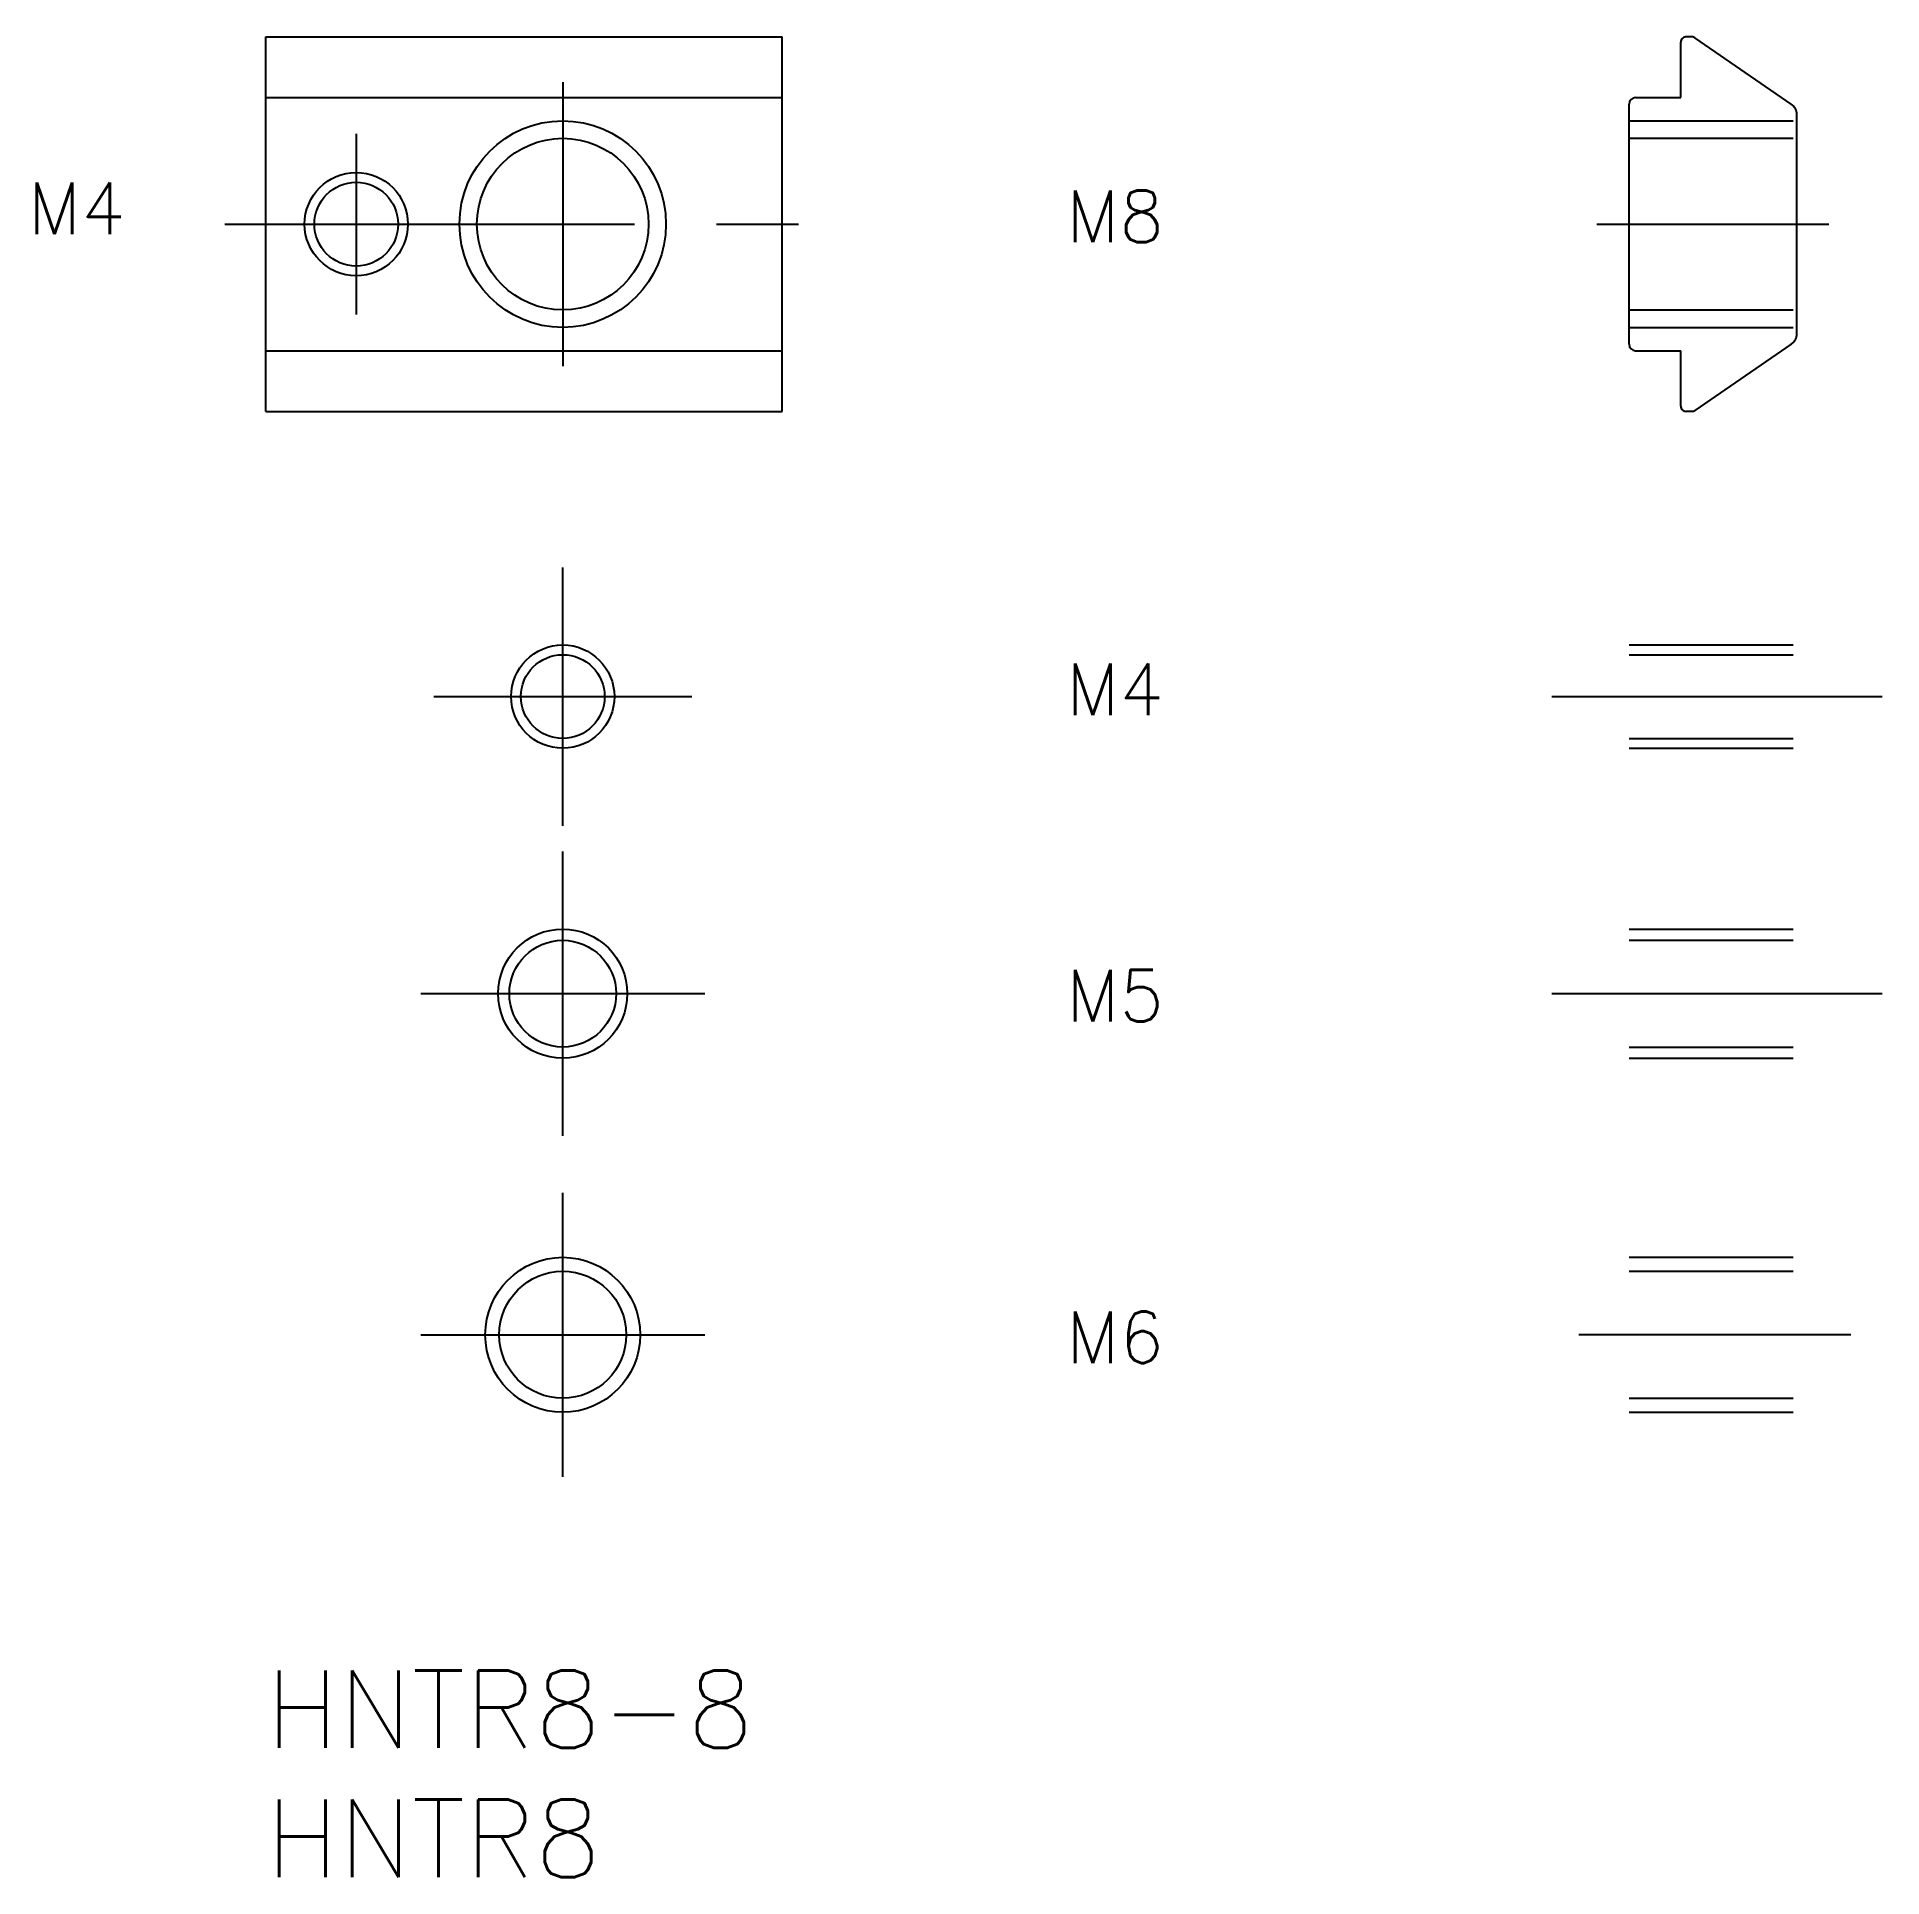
# Model space of a CAD drawing. Extents: x -8.9 to 62.6, y -8 to 63.3.
import ezdxf

# ---------------------------------------------------------------- set-up
doc = ezdxf.new("R2010")
doc.units = 0
doc.header["$LTSCALE"] = 0.5
doc.linetypes.add('CENTER', pattern=[50.8, 31.75, -6.35, 6.35, -6.35])
doc.linetypes.add('DASHED', pattern=[19.05, 12.7, -6.35])
for name, color, linetype in [('MSM_CENTER', 1, 'CENTER'), ('MSM_CONTINUOUS', 7, 'CONTINUOUS'), ('MSM_DASHED', 4, 'DASHED'), ('MSM_NARROW', 5, 'CONTINUOUS'), ('MSM_PART_NUMBER', 7, 'CONTINUOUS')]:
    doc.layers.add(name, color=color, linetype=linetype)
doc.styles.get("Standard").update_dxf_attribs({"font": 'txt.shx', "height": 3, "bigfont": 'bigfont.shx'})

# ---------------------------------------------------------------- blocks, each defined once
blk = doc.blocks.new('*U6')
at = {"layer": 'MSM_PART_NUMBER'}
blk.add_text('HNTR8-8', height=3, dxfattribs=at).set_placement((0, -3))
blk = doc.blocks.new('*U7')
at = {"layer": 'MSM_PART_NUMBER'}
blk.add_text('HNTR8', height=3, dxfattribs=at).set_placement((0, -8))

msp = doc.modelspace()

# ---------------------------------------------------------------- linework, layer by layer
at = {"layer": 'MSM_CENTER'}
for p, q in [((11.5, 61.508722), (11.5, 50.508721)), ((3.5, 59.508722), (3.5, 52.508721)), ((-1.594254, 56.008722), (21.47558, 56.008722)), ((51.556866, 56.008722), (60.554557, 56.008722)), ((11.5, 32.713314), (11.5, 42.713314)), ((6.5, 37.713314), (16.5, 37.713314)), ((49.8132, 37.713314), (62.613199, 37.713314)), ((11.5, 20.710151), (11.5, 31.710151)), ((6, 26.210151), (17, 26.210151)), ((49.8132, 26.210151), (62.613199, 26.210151)), ((11.5, 7.5), (11.5, 18.5)), ((6, 13), (17, 13)), ((61.399393, 13), (50.86186, 13))]:
    msp.add_line(p, q, dxfattribs=at)
at = {"layer": 'MSM_CONTINUOUS'}
for p, q in [((0, 48.758721), (0, 63.258722)), ((0, 63.258722), (20, 63.258722)), ((20, 48.758721), (20, 63.258722)), ((54.8132, 60.908723), (54.8132, 63.058721)), ((55.251085, 63.258722), (55.013202, 63.258722)), ((59.09646, 60.65773), (55.36439, 63.223531)), ((0, 60.908723), (20, 60.908723)), ((53.063197, 60.908723), (54.8132, 60.908723)), ((52.813197, 51.358721), (52.813197, 60.658723)), ((59.313197, 51.771736), (59.313197, 60.245708)), ((52.8131, 56.008721), (52.8132, 56.008721)), ((0, 51.108721), (20, 51.108721)), ((53.063197, 51.108721), (54.8132, 51.108721)), ((54.8132, 48.958721), (54.8132, 51.108721)), ((59.09646, 51.359716), (55.364387, 48.793914)), ((0, 48.758721), (20, 48.758721)), ((55.251082, 48.758721), (55.013202, 48.758721))]:
    msp.add_line(p, q, dxfattribs=at)
for centre, radius in [((11.5, 56.008721), 3.3235), ((3.5, 56.008721), 1.621), ((11.5, 37.713314), 1.621), ((11.5, 26.210151), 2.067), ((11.5, 13), 2.4585)]:
    msp.add_circle(centre, radius, dxfattribs=at)
for centre, radius, start, end in [((55.013202, 63.058721), 0.2, 90, 180.000003), ((55.251085, 63.058721), 0.2, 55.49146, 90), ((53.063197, 60.658723), 0.25, 90, 180), ((58.813197, 60.245708), 0.5, 0, 55.49146), ((58.813197, 51.771736), 0.5, 304.50854, 0), ((53.063197, 51.358721), 0.25, 180, 270), ((55.013202, 48.958721), 0.2, 180.000003, 270.00001), ((55.251082, 48.958721), 0.2, 269.99999, 304.50854)]:
    msp.add_arc(centre, radius, start, end, dxfattribs=at)
at = {"layer": 'MSM_DASHED'}
for p, q in [((52.8131, 60.008721), (59.313197, 60.008721)), ((52.8131, 59.332221), (59.313197, 59.332221)), ((52.8131, 52.685221), (59.313197, 52.685221)), ((52.8131, 52.008721), (59.313197, 52.008721)), ((52.8132, 39.713314), (59.313197, 39.713314)), ((52.8132, 39.334314), (59.313197, 39.334314)), ((52.8132, 36.092314), (59.313197, 36.092314)), ((52.8132, 35.713314), (59.313197, 35.713314)), ((52.8132, 28.710151), (59.313197, 28.710151)), ((52.8132, 28.277151), (59.313197, 28.277151)), ((52.8132, 24.143151), (59.313197, 24.143151)), ((52.8132, 23.710151), (59.313197, 23.710151)), ((52.8132, 16), (59.313197, 16)), ((52.8132, 15.4585), (59.313197, 15.4585)), ((52.8132, 10.5415), (59.313197, 10.5415)), ((52.8132, 10), (59.313197, 10))]:
    msp.add_line(p, q, dxfattribs=at)
at = {"layer": 'MSM_NARROW'}
for centre, radius in [((11.5, 56.008721), 4), ((3.5, 56.008721), 2), ((11.5, 37.713314), 2), ((11.5, 26.210151), 2.5), ((11.5, 13), 3)]:
    msp.add_circle(centre, radius, dxfattribs=at)

# ---------------------------------------------------------------- block references
at = {"layer": 'MSM_CONTINUOUS'}
for name in ['*U6', '*U7']:
    msp.add_blockref(name, (0, 0), dxfattribs=at)

# ---------------------------------------------------------------- texts
for s, p in [('M4', (-9.214167, 55.626204)), ('M8', (31.011822, 55.316442)), ('M4', (31.011822, 36.994367)), ('M5', (31.011822, 25.131729)), ('M6', (31.011822, 11.903571))]:
    msp.add_text(s, height=2, dxfattribs=at).set_placement(p)

doc.saveas('drawing.dxf')
